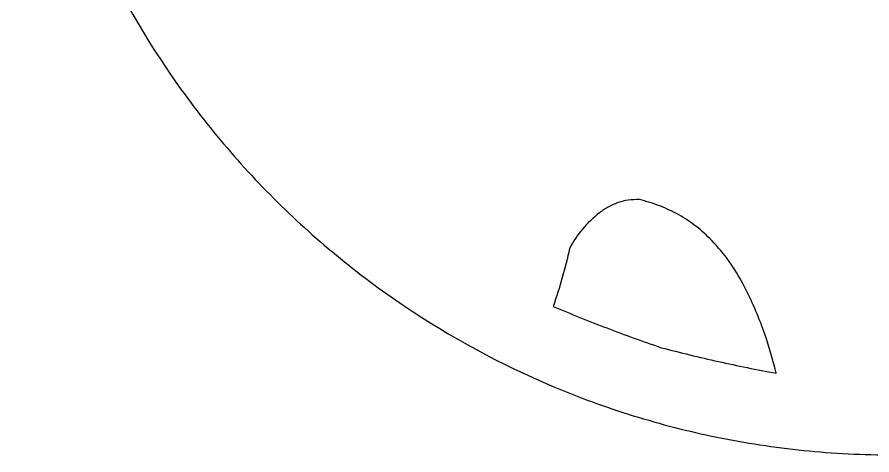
# Model space of a CAD drawing. Header units: centimetres. Extents: x -9 to 9.7, y -5.5 to 3.6.
# Drawn here: x 0.58 to 5.013, y -5.5 to -3.228 of the extents above; entities that cross this region are included whole.
import ezdxf

# ---------------------------------------------------------------- set-up
doc = ezdxf.new("R2010")
doc.units = ezdxf.units.CM
doc.header["$MEASUREMENT"] = 0
doc.layers.add('layer 1', color=7, linetype='Continuous')

msp = doc.modelspace()

# ---------------------------------------------------------------- linework, layer by layer
at = {"layer": 'layer 1', "color": 177}
for points, knots in [([(5.12431, 3.58825), (5.20211, 3.58825), (5.27989, 3.58629), (5.35758, 3.58236), (5.35758, 3.58236), (5.43481, 3.57846), (5.51193, 3.5726), (5.58887, 3.56478), (5.58887, 3.56478), (5.66469, 3.55708), (5.74031, 3.54747), (5.81565, 3.53597), (5.81565, 3.53597), (5.89077, 3.5245), (5.96558, 3.51115), (6.04002, 3.4959), (6.04002, 3.4959), (6.18612, 3.46601), (6.33065, 3.42887), (6.47308, 3.38465), (6.47308, 3.38465), (6.6155, 3.34043), (6.75563, 3.28918), (6.89296, 3.23108), (6.89296, 3.23108), (7.16163, 3.11743), (7.41868, 2.97809), (7.66055, 2.81499), (7.66055, 2.81499), (7.90353, 2.65115), (8.1302, 2.46434), (8.33744, 2.2571), (8.33744, 2.2571), (8.54467, 2.04987), (8.73148, 1.8232), (8.89534, 1.58021), (8.89534, 1.58021), (9.05842, 1.33835), (9.19776, 1.08129), (9.31141, 0.81263), (9.31141, 0.81263), (9.36951, 0.6753), (9.42076, 0.53517), (9.46498, 0.39275), (9.46498, 0.39275), (9.5092, 0.25032), (9.54634, 0.10579), (9.57623, -0.04031), (9.57623, -0.04031), (9.59148, -0.11475), (9.60483, -0.18956), (9.6163, -0.26468), (9.6163, -0.26468), (9.6278, -0.34002), (9.63741, -0.41564), (9.64511, -0.49146), (9.64511, -0.49146), (9.65293, -0.5684), (9.6588, -0.64552), (9.66269, -0.72275), (9.66269, -0.72275), (9.66662, -0.80045), (9.66858, -0.87822), (9.66858, -0.95601), (9.66858, -0.95601), (9.66858, -1.03381), (9.66662, -1.11159), (9.66269, -1.18928), (9.66269, -1.18928), (9.6588, -1.26651), (9.65293, -1.34364), (9.64511, -1.42057), (9.64511, -1.42057), (9.63741, -1.49639), (9.6278, -1.57201), (9.6163, -1.64735), (9.6163, -1.64735), (9.60483, -1.72247), (9.59148, -1.79728), (9.57623, -1.87172), (9.57623, -1.87172), (9.54634, -2.01782), (9.5092, -2.16235), (9.46498, -2.30478), (9.46498, -2.30478), (9.42076, -2.4472), (9.36951, -2.58733), (9.31141, -2.72468), (9.31141, -2.72468), (9.19776, -2.99333), (9.05842, -3.25038), (8.89534, -3.49225), (8.89534, -3.49225), (8.73148, -3.73524), (8.54467, -3.96192), (8.33744, -4.16914), (8.33744, -4.16914), (8.1302, -4.37637), (7.90353, -4.5632), (7.66055, -4.72704), (7.66055, -4.72704), (7.41868, -4.89012), (7.16163, -5.02946), (6.89296, -5.14311), (6.89296, -5.14311), (6.75563, -5.20121), (6.6155, -5.25246), (6.47308, -5.29669), (6.47308, -5.29669), (6.33065, -5.3409), (6.18612, -5.37804), (6.04002, -5.40795), (6.04002, -5.40795), (5.96558, -5.42318), (5.89077, -5.43653), (5.81565, -5.448), (5.81565, -5.448), (5.74031, -5.45951), (5.66469, -5.46911), (5.58887, -5.47681), (5.58887, -5.47681), (5.51193, -5.48463), (5.43481, -5.4905), (5.35758, -5.49439), (5.35758, -5.49439), (5.27989, -5.49832), (5.20211, -5.50028), (5.12431, -5.50028), (5.12431, -5.50028), (5.04652, -5.50028), (4.96874, -5.49832), (4.89105, -5.49439), (4.89105, -5.49439), (4.81382, -5.4905), (4.7367, -5.48463), (4.65976, -5.47681), (4.65976, -5.47681), (4.58394, -5.46911), (4.50832, -5.45951), (4.43298, -5.448), (4.43298, -5.448), (4.35786, -5.43653), (4.28305, -5.42318), (4.20861, -5.40795), (4.20861, -5.40795), (4.06251, -5.37804), (3.91798, -5.3409), (3.77555, -5.29669), (3.77555, -5.29669), (3.63313, -5.25246), (3.493, -5.20121), (3.35567, -5.14311), (3.35567, -5.14311), (3.08701, -5.02946), (2.82995, -4.89012), (2.58809, -4.72704), (2.58809, -4.72704), (2.3451, -4.5632), (2.11843, -4.37637), (1.91119, -4.16914), (1.91119, -4.16914), (1.70396, -3.96192), (1.51715, -3.73524), (1.35331, -3.49225), (1.35331, -3.49225), (1.19021, -3.25038), (1.05087, -2.99333), (0.93722, -2.72468), (0.93722, -2.72468), (0.87912, -2.58733), (0.82787, -2.4472), (0.78365, -2.30478), (0.78365, -2.30478), (0.73943, -2.16235), (0.70229, -2.01782), (0.6724, -1.87172), (0.6724, -1.87172), (0.65715, -1.79728), (0.6438, -1.72247), (0.63233, -1.64735), (0.63233, -1.64735), (0.62083, -1.57201), (0.61122, -1.49639), (0.60352, -1.42057), (0.60352, -1.42057), (0.5957, -1.34364), (0.58984, -1.26651), (0.58594, -1.18928), (0.58594, -1.18928), (0.58201, -1.11159), (0.58005, -1.03381), (0.58005, -0.95601), (0.58005, -0.95601), (0.58005, -0.87822), (0.58201, -0.80045), (0.58594, -0.72275), (0.58594, -0.72275), (0.58984, -0.64552), (0.5957, -0.5684), (0.60352, -0.49146), (0.60352, -0.49146), (0.61122, -0.41564), (0.62083, -0.34002), (0.63233, -0.26468), (0.63233, -0.26468), (0.6438, -0.18956), (0.65715, -0.11475), (0.6724, -0.04031), (0.6724, -0.04031), (0.70229, 0.10579), (0.73943, 0.25032), (0.78365, 0.39275), (0.78365, 0.39275), (0.82787, 0.53517), (0.87912, 0.6753), (0.93722, 0.81263), (0.93722, 0.81263), (1.05087, 1.08129), (1.19021, 1.33835), (1.35331, 1.58021), (1.35331, 1.58021), (1.51715, 1.8232), (1.70396, 2.04987), (1.91119, 2.2571), (1.91119, 2.2571), (2.11843, 2.46434), (2.3451, 2.65115), (2.58809, 2.81499), (2.58809, 2.81499), (2.82995, 2.97809), (3.08701, 3.11743), (3.35567, 3.23108), (3.35567, 3.23108), (3.493, 3.28918), (3.63313, 3.34043), (3.77555, 3.38465), (3.77555, 3.38465), (3.91798, 3.42887), (4.06251, 3.46601), (4.20861, 3.4959), (4.20861, 3.4959), (4.28305, 3.51115), (4.35786, 3.5245), (4.43298, 3.53597), (4.43298, 3.53597), (4.50832, 3.54747), (4.58394, 3.55708), (4.65976, 3.56478), (4.65976, 3.56478), (4.7367, 3.5726), (4.81382, 3.57846), (4.89105, 3.58236), (4.89105, 3.58236), (4.96874, 3.58629), (5.04652, 3.58825), (5.12431, 3.58825)], [0, 0, 0, 0, 0.0153846, 0.0153846, 0.0153846, 0.0153846, 0.0307692, 0.0307692, 0.0307692, 0.0307692, 0.0461538, 0.0461538, 0.0461538, 0.0461538, 0.0615385, 0.0615385, 0.0615385, 0.0615385, 0.0769231, 0.0769231, 0.0769231, 0.0769231, 0.0923077, 0.0923077, 0.0923077, 0.0923077, 0.1076923, 0.1076923, 0.1076923, 0.1076923, 0.1230769, 0.1230769, 0.1230769, 0.1230769, 0.1384615, 0.1384615, 0.1384615, 0.1384615, 0.1538462, 0.1538462, 0.1538462, 0.1538462, 0.1692308, 0.1692308, 0.1692308, 0.1692308, 0.1846154, 0.1846154, 0.1846154, 0.1846154, 0.2, 0.2, 0.2, 0.2, 0.2153846, 0.2153846, 0.2153846, 0.2153846, 0.2307692, 0.2307692, 0.2307692, 0.2307692, 0.2461538, 0.2461538, 0.2461538, 0.2461538, 0.2615385, 0.2615385, 0.2615385, 0.2615385, 0.2769231, 0.2769231, 0.2769231, 0.2769231, 0.2923077, 0.2923077, 0.2923077, 0.2923077, 0.3076923, 0.3076923, 0.3076923, 0.3076923, 0.3230769, 0.3230769, 0.3230769, 0.3230769, 0.3384615, 0.3384615, 0.3384615, 0.3384615, 0.3538462, 0.3538462, 0.3538462, 0.3538462, 0.3692308, 0.3692308, 0.3692308, 0.3692308, 0.3846154, 0.3846154, 0.3846154, 0.3846154, 0.4, 0.4, 0.4, 0.4, 0.4153846, 0.4153846, 0.4153846, 0.4153846, 0.4307692, 0.4307692, 0.4307692, 0.4307692, 0.4461538, 0.4461538, 0.4461538, 0.4461538, 0.4615385, 0.4615385, 0.4615385, 0.4615385, 0.4769231, 0.4769231, 0.4769231, 0.4769231, 0.4923077, 0.4923077, 0.4923077, 0.4923077, 0.5076923, 0.5076923, 0.5076923, 0.5076923, 0.5230769, 0.5230769, 0.5230769, 0.5230769, 0.5384615, 0.5384615, 0.5384615, 0.5384615, 0.5538462, 0.5538462, 0.5538462, 0.5538462, 0.5692308, 0.5692308, 0.5692308, 0.5692308, 0.5846154, 0.5846154, 0.5846154, 0.5846154, 0.6, 0.6, 0.6, 0.6, 0.6153846, 0.6153846, 0.6153846, 0.6153846, 0.6307692, 0.6307692, 0.6307692, 0.6307692, 0.6461538, 0.6461538, 0.6461538, 0.6461538, 0.6615385, 0.6615385, 0.6615385, 0.6615385, 0.6769231, 0.6769231, 0.6769231, 0.6769231, 0.6923077, 0.6923077, 0.6923077, 0.6923077, 0.7076923, 0.7076923, 0.7076923, 0.7076923, 0.7230769, 0.7230769, 0.7230769, 0.7230769, 0.7384615, 0.7384615, 0.7384615, 0.7384615, 0.7538462, 0.7538462, 0.7538462, 0.7538462, 0.7692308, 0.7692308, 0.7692308, 0.7692308, 0.7846154, 0.7846154, 0.7846154, 0.7846154, 0.8, 0.8, 0.8, 0.8, 0.8153846, 0.8153846, 0.8153846, 0.8153846, 0.8307692, 0.8307692, 0.8307692, 0.8307692, 0.8461538, 0.8461538, 0.8461538, 0.8461538, 0.8615385, 0.8615385, 0.8615385, 0.8615385, 0.8769231, 0.8769231, 0.8769231, 0.8769231, 0.8923077, 0.8923077, 0.8923077, 0.8923077, 0.9076923, 0.9076923, 0.9076923, 0.9076923, 0.9230769, 0.9230769, 0.9230769, 0.9230769, 0.9384615, 0.9384615, 0.9384615, 0.9384615, 0.9538462, 0.9538462, 0.9538462, 0.9538462, 0.9692308, 0.9692308, 0.9692308, 0.9692308, 1, 1, 1, 1]), ([(4.5164, -5.07641), (4.41632, -5.05798), (4.3166, -5.0377), (4.21728, -5.01559), (4.21728, -5.01559), (4.11796, -4.99347), (4.01904, -4.96952), (3.92061, -4.94376), (3.92061, -4.94376), (3.82595, -4.91144), (3.7319, -4.87738), (3.63848, -4.84162), (3.63848, -4.84162), (3.54507, -4.80586), (3.45231, -4.76841), (3.36026, -4.72929), (3.36026, -4.72929), (3.37784, -4.68016), (3.3937, -4.63042), (3.40782, -4.58019), (3.40782, -4.58019), (3.42191, -4.53), (3.43425, -4.47934), (3.44482, -4.4283), (3.44482, -4.4283), (3.46414, -4.39271), (3.48704, -4.35919), (3.51316, -4.32825), (3.51316, -4.32825), (3.53947, -4.29706), (3.56886, -4.26863), (3.60089, -4.24337), (3.60089, -4.24337), (3.61582, -4.23159), (3.63173, -4.2211), (3.64845, -4.21202), (3.64845, -4.21202), (3.6642, -4.20346), (3.68069, -4.19634), (3.69772, -4.19074), (3.69772, -4.19074), (3.71476, -4.18515), (3.73227, -4.1811), (3.75002, -4.17864), (3.75002, -4.17864), (3.76901, -4.17601), (3.78817, -4.175), (3.80732, -4.17558), (3.80732, -4.17558), (3.82571, -4.17989), (3.84396, -4.18484), (3.86203, -4.19039), (3.86203, -4.19039), (3.87946, -4.19574), (3.89669, -4.20171), (3.91371, -4.2083), (3.91371, -4.2083), (3.93072, -4.21486), (3.94748, -4.22204), (3.96397, -4.22982), (3.96397, -4.22982), (3.98019, -4.23749), (3.99614, -4.24574), (4.01175, -4.25457), (4.01175, -4.25457), (4.04284, -4.27215), (4.07259, -4.29198), (4.10075, -4.31393), (4.10075, -4.31393), (4.12982, -4.33658), (4.15725, -4.36129), (4.18281, -4.38786), (4.18281, -4.38786), (4.21536, -4.42168), (4.24547, -4.4578), (4.27289, -4.4959), (4.27289, -4.4959), (4.30004, -4.53364), (4.32445, -4.57328), (4.34591, -4.61452), (4.34591, -4.61452), (4.38389, -4.68751), (4.41724, -4.76282), (4.44573, -4.84002), (4.44573, -4.84002), (4.47424, -4.91726), (4.49784, -4.99621), (4.5164, -5.07641)], [0, 0, 0, 0, 0.0434783, 0.0434783, 0.0434783, 0.0434783, 0.0869565, 0.0869565, 0.0869565, 0.0869565, 0.1304348, 0.1304348, 0.1304348, 0.1304348, 0.173913, 0.173913, 0.173913, 0.173913, 0.2173913, 0.2173913, 0.2173913, 0.2173913, 0.2608696, 0.2608696, 0.2608696, 0.2608696, 0.3043478, 0.3043478, 0.3043478, 0.3043478, 0.3478261, 0.3478261, 0.3478261, 0.3478261, 0.3913043, 0.3913043, 0.3913043, 0.3913043, 0.4347826, 0.4347826, 0.4347826, 0.4347826, 0.4782609, 0.4782609, 0.4782609, 0.4782609, 0.5217391, 0.5217391, 0.5217391, 0.5217391, 0.5652174, 0.5652174, 0.5652174, 0.5652174, 0.6086957, 0.6086957, 0.6086957, 0.6086957, 0.6521739, 0.6521739, 0.6521739, 0.6521739, 0.6956522, 0.6956522, 0.6956522, 0.6956522, 0.7391304, 0.7391304, 0.7391304, 0.7391304, 0.7826087, 0.7826087, 0.7826087, 0.7826087, 0.826087, 0.826087, 0.826087, 0.826087, 0.8695652, 0.8695652, 0.8695652, 0.8695652, 0.9130435, 0.9130435, 0.9130435, 0.9130435, 1, 1, 1, 1])]:
    msp.add_open_spline(points, degree=3, knots=knots, dxfattribs=at)

doc.saveas('drawing.dxf')
